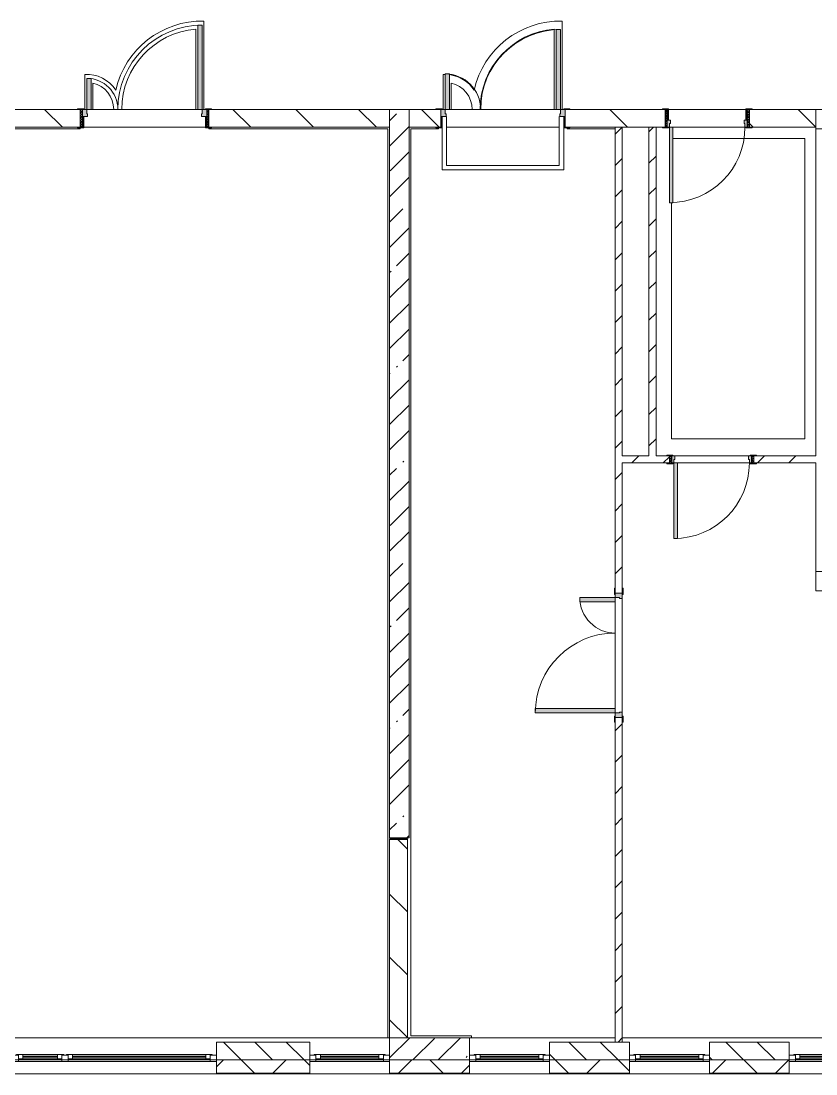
# Model space of a CAD drawing. Header units: millimetres. Extents: x 35355 to 234366, y -8553 to 29000.
# Drawn here: x 210336 to 219286, y -258 to 11595 of the extents above; entities that cross this region are included whole.
import ezdxf

# ---------------------------------------------------------------- set-up
doc = ezdxf.new("R2010")
doc.units = ezdxf.units.MM
for name, color, linetype, lineweight in [('A-DETL-1', 7, 'Continuous', 5), ('A-GLAZ-2', 7, 'Continuous', 5), ('A-WALL', 7, 'Continuous', 9), ('A-WALL-2', 7, 'Continuous', 5), ('I-WALL-3', 7, 'Continuous', 5), ('S-COLS-1', 7, 'Continuous', 5)]:
    doc.layers.add(name, color=color, linetype=linetype, lineweight=lineweight)
for name, color, linetype, lineweight, true_color in [('A-DOOR-3', 7, 'Continuous', 5, 0xaaaaaa), ('A-DOOR-4', 7, 'Continuous', 5, 0xe2e2e2), ('A-DOOR-FRAM-4', 7, 'Continuous', 5, 0xe2e2e2), ('A-DOOR-FRAM-5', 7, 'Continuous', 5, 0xaaaaaa), ('A-FLOR-2', 7, 'Continuous', 5, 0xaaaaaa)]:
    doc.layers.add(name, color=color, linetype=linetype, lineweight=lineweight, true_color=true_color)
pattern_1 = [(135, (107356.5, 0), (-353.5534, -353.5534), [])]
pattern_2 = [(45, (107356.5, 0), (-285.1231, 285.1231), []), (45, (107641.6, 0), (-285.1231, 285.1231), [504.031, -100.806, 16.764, -84.042])]
pattern_3 = [(45, (107356.5, 0), (-176.7767, 176.7767), [])]

# ---------------------------------------------------------------- blocks, each defined once
blk = doc.blocks.new('110_Дверь_СКБ_2Ст - Д-2а_л_ Из коридора на лестницу-32216062-3_6_2_птичка')
at = {"layer": 'A-DOOR-4'}
for points in [[(612.5, 100), (662.5, 100), (662.5, 1000), (612.5, 1000), (612.5, 722)], [(-587.5, 100), (-587.5, 500), (-637.5, 500), (-637.5, 100)], [(712.5, -100), (712.5, 20), (697.5, 20), (697.5, -100)]]:
    blk.add_hatch(color=256, dxfattribs=at).paths.add_polyline_path(points)
h = blk.add_hatch(color=256, dxfattribs=at)
h.paths.add_polyline_path([(676.4, 20), (712.5, 20), (712.5, 100), (662.5, 100), (662.5, 50), (652.5, 50), (652.5, 20)])
h.paths.add_polyline_path([(-687.5, 20), (-627.5, 20), (-627.5, 50), (-637.5, 50), (-637.5, 100), (-687.5, 100)])
at = {"layer": 'A-DOOR-FRAM-4'}
for points in [[(-672.5, 100), (-672.5, 108), (-742.5, 108), (-742.5, 100)], [(-672.5, -100), (-672.5, 20), (-687.5, 20), (-687.5, -100)], [(767.5, 100), (767.5, 108), (697.5, 108), (697.5, 100)], [(-672.5, -108), (-672.5, -100), (-742.5, -100), (-742.5, -108)], [(767.5, -108), (767.5, -100), (697.5, -100), (697.5, -108)]]:
    blk.add_hatch(color=256, dxfattribs=at).paths.add_polyline_path(points)
at = {"layer": 'A-DOOR-3'}
for p, q in [((662.5, 1000), (612.5, 1000)), ((612.5, 1000), (612.5, 100)), ((662.5, 100), (662.5, 1000)), ((-637.5, 500), (-637.5, 100)), ((-587.5, 500), (-637.5, 500)), ((-587.5, 100), (-587.5, 500)), ((-637.5, 100), (-587.5, 100)), ((612.5, 100), (662.5, 100))]:
    blk.add_line(p, q, dxfattribs=at)
for centre, radius, start, end in [((662.5, 100), 900, 90, 180), ((-637.5, 100), 400, 360, 90)]:
    blk.add_arc(centre, radius, start, end, dxfattribs=at)
at = {"layer": 'A-DOOR-FRAM-5'}
for p, q in [((-672.5, 108), (-742.5, 108)), ((-742.5, 108), (-742.5, 100)), ((-742.5, 100), (-672.5, 100)), ((-637.5, 100), (-687.5, 100)), ((-687.5, 100), (-687.5, 20)), ((-687.5, 20), (-627.5, 20)), ((-672.5, 20), (-687.5, 20)), ((-687.5, 20), (-687.5, -100)), ((-672.5, 100), (-672.5, 108)), ((-672.5, -100), (-672.5, 20)), ((-637.5, 50), (-637.5, 100)), ((-627.5, 50), (-637.5, 50)), ((-627.5, 20), (-627.5, 50)), ((662.5, 50), (652.5, 50)), ((652.5, 50), (652.5, 20)), ((652.5, 20), (712.5, 20)), ((662.5, 100), (662.5, 50)), ((712.5, 100), (662.5, 100)), ((767.5, 108), (697.5, 108)), ((697.5, 108), (697.5, 100)), ((697.5, 100), (767.5, 100)), ((712.5, 20), (697.5, 20)), ((697.5, 20), (697.5, -100)), ((712.5, 20), (712.5, 100)), ((712.5, -100), (712.5, 20)), ((767.5, 100), (767.5, 108)), ((-672.5, -100), (-742.5, -100)), ((-742.5, -100), (-742.5, -108)), ((-742.5, -108), (-672.5, -108)), ((-687.5, -100), (-672.5, -100)), ((-672.5, -108), (-672.5, -100)), ((697.5, -100), (712.5, -100)), ((767.5, -100), (697.5, -100)), ((697.5, -100), (697.5, -108)), ((697.5, -108), (767.5, -108)), ((767.5, -108), (767.5, -100))]:
    blk.add_line(p, q, dxfattribs=at)
blk = doc.blocks.new('120_Окно_СКБ_2Ст_Фрамуга сверху - 120_Окно_СКБ_2Ст_2300х2500_h_ ДОО-19727959-3_6_2_птичка')
at = {"layer": 'A-GLAZ-2'}
for p, q in [((-1150, -127), (-1150, -57)), ((-1150, -57), (-1080, -57)), ((1150, -57), (-1150, -57)), ((-1080, -57), (-1080, -127)), ((-1080, -57), (1080, -57)), ((520, -87), (-1080, -87)), ((-1080, -87), (-1080, -127)), ((-1030, -137), (-1030, -87)), ((-1030, -107), (470, -107)), ((470, -117), (-1030, -117)), ((470, -137), (470, -87)), ((520, -127), (520, -57)), ((520, -57), (590, -57)), ((520, -127), (520, -87)), ((590, -57), (590, -127)), ((1080, -87), (590, -87)), ((590, -87), (590, -127)), ((640, -137), (640, -87)), ((640, -107), (1030, -107)), ((1030, -117), (640, -117)), ((1030, -137), (1030, -87)), ((1080, -127), (1080, -57)), ((1080, -57), (1150, -57)), ((1080, -127), (1080, -87)), ((1150, -57), (1150, -127)), ((-1080, -127), (-1150, -127)), ((-1150, -127), (-1100, -127)), ((-1080, -127), (-1100, -127)), ((-1100, -127), (-1100, -137)), ((-1100, -137), (540, -137)), ((540, -137), (-1100, -137)), ((590, -127), (520, -127)), ((540, -127), (520, -127)), ((540, -127), (570, -127)), ((540, -127), (570, -127)), ((540, -137), (540, -127)), ((590, -127), (570, -127)), ((570, -127), (570, -137)), ((570, -137), (1100, -137)), ((1100, -137), (570, -137)), ((1150, -127), (1080, -127)), ((1100, -127), (1080, -127)), ((1100, -127), (1150, -127)), ((1100, -137), (1100, -127))]:
    blk.add_line(p, q, dxfattribs=at)
blk = doc.blocks.new('120_Окно_СКБ_1Ст - 120_Окно_СКБ_1Ст 900х2500_h_ с форточкой-22876038-3_6_2_птичка')
at = {"layer": 'A-GLAZ-2'}
for p, q in [((-450, -127), (-450, -57)), ((-450, -57), (-380, -57)), ((450, -57), (-450, -57)), ((-380, -57), (-380, -127)), ((380, -87), (-380, -87)), ((-380, -87), (-380, -127)), ((-330, -137), (-330, -87)), ((-330, -107), (330, -107)), ((330, -117), (-330, -117)), ((330, -137), (330, -87)), ((380, -127), (380, -57)), ((380, -57), (450, -57)), ((380, -127), (380, -87)), ((450, -57), (450, -127)), ((-380, -127), (-450, -127)), ((-450, -127), (-400, -127)), ((-380, -127), (-400, -127)), ((-400, -127), (-400, -137)), ((-400, -137), (400, -137)), ((400, -137), (-400, -137)), ((450, -127), (380, -127)), ((400, -127), (380, -127)), ((400, -127), (450, -127)), ((400, -137), (400, -127))]:
    blk.add_line(p, q, dxfattribs=at)
blk = doc.blocks.new('110_Дверь_СКБ_1Ст_Внутренняя1 - Д-8 950x2100h_охрана-V71-3_6_2_птичка')
at = {"layer": 'A-DOOR-3'}
h = blk.add_hatch(dxfattribs=at)
h.set_pattern_fill('FP_101', color=256, style=0, pattern_type=2)
h.set_pattern_definition([(135, (1826.41, 164.685), (-14.14214, -14.14214), []), (225, (1826.41, 164.685), (14.14214, -14.14214), [])])
h.paths.add_polyline_path([(487, 100), (462, 100), (462, -100), (487, -100), (487, -36)])
at = {"layer": 'A-DOOR-4'}
h = blk.add_hatch(color=256, dxfattribs=at)
h.paths.add_polyline_path([(437, 100), (437, 60), (427, 60), (427, 20), (462, 20), (462, 100)])
h.paths.add_polyline_path([(-413, 100), (-438, 100), (-438, 20), (-403, 20), (-403, 60), (-413, 60)])
at = {"layer": 'A-DOOR-FRAM-4'}
for points in [[(397, 950), (397, 100), (437, 100), (437, 950)], [(-493, 108), (-493, 100), (-423, 100), (-423, 108)], [(-423, 20), (-438, 20), (-438, -100), (-423, -100), (-423, -36)], [(517, 108), (447, 108), (447, 100), (517, 100)], [(462, 20), (447, 20), (447, -100), (462, -100), (462, -36)], [(-493, -100), (-493, -108), (-423, -108), (-423, -100)], [(447, -100), (447, -108), (517, -108), (517, -100)]]:
    blk.add_hatch(color=256, dxfattribs=at).paths.add_polyline_path(points)
at = {"layer": 'A-DOOR-FRAM-5'}
h = blk.add_hatch(dxfattribs=at)
h.set_pattern_fill('FP_102', color=256, style=0, pattern_type=2)
h.set_pattern_definition([(45, (-296.384, 164.685), (-14.1421, 14.1421), []), (135, (-296.384, 164.685), (-14.1421, -14.1421), [])])
h.paths.add_polyline_path([(-438, 100), (-463, 100), (-463, -100), (-438, -100), (-438, -36)])
at = {"layer": 'A-DOOR-3'}
for p, q in [((437, 950), (397, 950)), ((397, 950), (397, 100)), ((437, 100), (437, 950)), ((397, 100), (437, 100))]:
    blk.add_line(p, q, dxfattribs=at)
blk.add_arc((437, 100), 850, 90, 180, dxfattribs=at)
at = {"layer": 'A-DOOR-FRAM-5'}
for p, q in [((-423, 108), (-493, 108)), ((-493, 108), (-493, 100)), ((-493, 100), (-423, 100)), ((-438, 100), (-463, 100)), ((-463, 100), (-463, -100)), ((-413, 100), (-438, 100)), ((-438, 100), (-438, 20)), ((-438, -100), (-438, 100)), ((-423, 100), (-438, 100)), ((-438, 100), (-438, 99)), ((-438, 99), (-423, 99)), ((-438, 20), (-403, 20)), ((-423, 20), (-438, 20)), ((-438, 20), (-438, -100)), ((-423, 100), (-423, 108)), ((-423, 99), (-423, 100)), ((-423, -100), (-423, 20)), ((-413, 60), (-413, 100)), ((-403, 60), (-413, 60)), ((-403, 20), (-403, 60)), ((437, 60), (427, 60)), ((427, 60), (427, 20)), ((427, 20), (462, 20)), ((437, 100), (437, 60)), ((462, 100), (437, 100)), ((517, 108), (447, 108)), ((447, 108), (447, 100)), ((462, 100), (447, 100)), ((447, 100), (447, 99)), ((447, 100), (517, 100)), ((447, 99), (462, 99)), ((462, 20), (447, 20)), ((447, 20), (447, -100)), ((462, 20), (462, 100)), ((487, 100), (462, 100)), ((462, 100), (462, -100)), ((462, 99), (462, 100)), ((462, -100), (462, 20)), ((487, -100), (487, 100)), ((517, 100), (517, 108)), ((-423, -100), (-493, -100)), ((-493, -100), (-493, -108)), ((-493, -108), (-423, -108)), ((-463, -100), (-438, -100)), ((-438, -100), (-423, -100)), ((-423, -108), (-423, -100)), ((447, -100), (462, -100)), ((517, -100), (447, -100)), ((447, -100), (447, -108)), ((447, -108), (517, -108)), ((462, -100), (487, -100)), ((517, -108), (517, -100))]:
    blk.add_line(p, q, dxfattribs=at)
blk = doc.blocks.new('110_Дверь_СКБ_1Ст_Внутренняя1 - Д-8 950x2100h_охрана-V102-3_6_2_птичка')
at = {"layer": 'A-DOOR-3'}
h = blk.add_hatch(dxfattribs=at)
h.set_pattern_fill('FP_126', color=256, style=0, pattern_type=2)
h.set_pattern_definition([(135, (1826.41, 104.685), (-14.14214, -14.14214), []), (225, (1826.41, 104.685), (14.14214, -14.14214), [])])
h.paths.add_polyline_path([(487, 40), (462, 40), (462, -40), (487, -40)])
at = {"layer": 'A-DOOR-4'}
h = blk.add_hatch(color=256, dxfattribs=at)
h.paths.add_polyline_path([(437, 40), (437, 0), (427, 0), (427, -40), (462, -40), (462, 40)])
h.paths.add_polyline_path([(-413, 40), (-438, 40), (-438, -40), (-403, -40), (-403, 0), (-413, 0)])
at = {"layer": 'A-DOOR-FRAM-4'}
for points in [[(397, 890), (397, 40), (437, 40), (437, 890)], [(-493, 48), (-493, 40), (-423, 40), (-423, 48)], [(517, 48), (447, 48), (447, 40), (517, 40)], [(-423, -40), (-493, -40), (-493, -48), (-423, -48)], [(447, -40), (447, -48), (517, -48), (517, -40)]]:
    blk.add_hatch(color=256, dxfattribs=at).paths.add_polyline_path(points)
at = {"layer": 'A-DOOR-FRAM-5'}
h = blk.add_hatch(dxfattribs=at)
h.set_pattern_fill('FP_127', color=256, style=0, pattern_type=2)
h.set_pattern_definition([(45, (-296.384, 104.685), (-14.1421, 14.1421), []), (135, (-296.384, 104.685), (-14.1421, -14.1421), [])])
h.paths.add_polyline_path([(-438, 40), (-463, 40), (-463, -40), (-438, -40)])
at = {"layer": 'A-DOOR-3'}
for p, q in [((437, 890), (397, 890)), ((397, 890), (397, 40)), ((437, 40), (437, 890)), ((397, 40), (437, 40))]:
    blk.add_line(p, q, dxfattribs=at)
blk.add_arc((437, 40), 850, 90, 180, dxfattribs=at)
at = {"layer": 'A-DOOR-FRAM-5'}
for p, q in [((-423, 48), (-493, 48)), ((-493, 48), (-493, 40)), ((-493, 40), (-423, 40)), ((-438, 40), (-463, 40)), ((-463, 40), (-463, -40)), ((-413, 40), (-438, 40)), ((-438, 40), (-438, -40)), ((-438, -40), (-438, 40)), ((-423, 40), (-438, 40)), ((-438, 40), (-438, 39)), ((-438, 39), (-423, 39)), ((-423, 40), (-423, 48)), ((-423, 39), (-423, 40)), ((-413, 0), (-413, 40)), ((-403, 0), (-413, 0)), ((-403, -40), (-403, 0)), ((437, 0), (427, 0)), ((427, 0), (427, -40)), ((437, 40), (437, 0)), ((462, 40), (437, 40)), ((517, 48), (447, 48)), ((447, 48), (447, 40)), ((462, 40), (447, 40)), ((447, 40), (447, 39)), ((447, 40), (517, 40)), ((447, 39), (462, 39)), ((462, -40), (462, 40)), ((487, 40), (462, 40)), ((462, 40), (462, -40)), ((462, 39), (462, 40)), ((487, -40), (487, 40)), ((517, 40), (517, 48)), ((-423, -40), (-493, -40)), ((-493, -40), (-493, -48)), ((-493, -48), (-423, -48)), ((-463, -40), (-438, -40)), ((-423, -39), (-438, -39)), ((-438, -39), (-438, -40)), ((-438, -40), (-403, -40)), ((-438, -40), (-423, -40)), ((-423, -40), (-423, -39)), ((-423, -48), (-423, -40)), ((427, -40), (462, -40)), ((462, -39), (447, -39)), ((447, -39), (447, -40)), ((447, -40), (462, -40)), ((517, -40), (447, -40)), ((447, -40), (447, -48)), ((447, -48), (517, -48)), ((462, -40), (462, -39)), ((462, -40), (487, -40)), ((517, -48), (517, -40))]:
    blk.add_line(p, q, dxfattribs=at)
blk = doc.blocks.new('110_Дверь_СКБ_2Ст - Д-6_л__ ДОО_Дв_1450x2100h_Дверь из раздевальной в коридор-V103-3_6_2_птичка')
at = {"layer": 'A-DOOR-3'}
h = blk.add_hatch(dxfattribs=at)
h.set_pattern_fill('FP_128', color=256, style=0, pattern_type=2)
h.set_pattern_definition([(135, (1576.41, 164.685), (-14.14214, -14.14214), []), (225, (1576.41, 164.685), (14.14214, -14.14214), [])])
h.paths.add_polyline_path([(737.5, -100), (737.5, 100), (712.5, 100), (712.5, -100)])
at = {"layer": 'A-DOOR-4'}
for points in [[(662.5, 100), (662.5, 1050), (612.5, 1050), (612.5, 100)], [(-587.5, 100), (-587.5, 450), (-637.5, 450), (-637.5, 100)]]:
    blk.add_hatch(color=256, dxfattribs=at).paths.add_polyline_path(points)
h = blk.add_hatch(color=256, dxfattribs=at)
h.paths.add_polyline_path([(712.5, 20), (712.5, 100), (662.5, 100), (662.5, 50), (652.5, 50), (652.5, 20)])
h.paths.add_polyline_path([(-627.5, 20), (-627.5, 50), (-637.5, 50), (-637.5, 100), (-687.5, 100), (-687.5, 20)])
at = {"layer": 'A-DOOR-FRAM-4'}
for points in [[(-672.5, 100), (-672.5, 108), (-742.5, 108), (-742.5, 100)], [(-672.5, -100), (-672.5, 20), (-687.5, 20), (-687.5, -100)], [(767.5, 100), (767.5, 108), (697.5, 108), (697.5, 100)], [(712.5, -100), (712.5, 20), (697.5, 20), (697.5, -100)], [(-672.5, -108), (-672.5, -100), (-742.5, -100), (-742.5, -108)], [(767.5, -108), (767.5, -100), (697.5, -100), (697.5, -108)]]:
    blk.add_hatch(color=256, dxfattribs=at).paths.add_polyline_path(points)
at = {"layer": 'A-DOOR-FRAM-5'}
h = blk.add_hatch(dxfattribs=at)
h.set_pattern_fill('FP_129', color=256, style=0, pattern_type=2)
h.set_pattern_definition([(45, (-546.384, 164.685), (-14.1421, 14.1421), []), (135, (-546.384, 164.685), (-14.1421, -14.1421), [])])
h.paths.add_polyline_path([(-687.5, -100), (-687.5, 100), (-712.5, 100), (-712.5, -100)])
at = {"layer": 'A-DOOR-3'}
for p, q in [((662.5, 1050), (612.5, 1050)), ((612.5, 1050), (612.5, 100)), ((662.5, 100), (662.5, 1050)), ((-637.5, 450), (-637.5, 100)), ((-587.5, 450), (-637.5, 450)), ((-587.5, 100), (-587.5, 450)), ((-637.5, 100), (-587.5, 100)), ((612.5, 100), (662.5, 100))]:
    blk.add_line(p, q, dxfattribs=at)
for centre, radius, start, end in [((662.5, 100), 950, 90, 180), ((-637.5, 100), 350, 360, 90)]:
    blk.add_arc(centre, radius, start, end, dxfattribs=at)
at = {"layer": 'A-DOOR-FRAM-5'}
for p, q in [((-672.5, 108), (-742.5, 108)), ((-742.5, 108), (-742.5, 100)), ((-742.5, 100), (-672.5, 100)), ((-687.5, 100), (-712.5, 100)), ((-712.5, 100), (-712.5, -100)), ((-637.5, 100), (-687.5, 100)), ((-687.5, 100), (-687.5, 20)), ((-687.5, -100), (-687.5, 100)), ((-687.5, 20), (-627.5, 20)), ((-672.5, 20), (-687.5, 20)), ((-687.5, 20), (-687.5, -100)), ((-672.5, 100), (-672.5, 108)), ((-672.5, -100), (-672.5, 20)), ((-637.5, 50), (-637.5, 100)), ((-627.5, 50), (-637.5, 50)), ((-627.5, 20), (-627.5, 50)), ((662.5, 50), (652.5, 50)), ((652.5, 50), (652.5, 20)), ((652.5, 20), (712.5, 20)), ((662.5, 100), (662.5, 50)), ((712.5, 100), (662.5, 100)), ((767.5, 108), (697.5, 108)), ((697.5, 108), (697.5, 100)), ((697.5, 100), (767.5, 100)), ((712.5, 20), (697.5, 20)), ((697.5, 20), (697.5, -100)), ((712.5, 20), (712.5, 100)), ((737.5, 100), (712.5, 100)), ((712.5, 100), (712.5, -100)), ((712.5, -100), (712.5, 20)), ((737.5, -100), (737.5, 100)), ((767.5, 100), (767.5, 108)), ((-672.5, -100), (-742.5, -100)), ((-742.5, -100), (-742.5, -108)), ((-742.5, -108), (-672.5, -108)), ((-712.5, -100), (-687.5, -100)), ((-687.5, -100), (-672.5, -100)), ((-672.5, -108), (-672.5, -100)), ((697.5, -100), (712.5, -100)), ((767.5, -100), (697.5, -100)), ((697.5, -100), (697.5, -108)), ((697.5, -108), (767.5, -108)), ((712.5, -100), (737.5, -100)), ((767.5, -108), (767.5, -100))]:
    blk.add_line(p, q, dxfattribs=at)
blk = doc.blocks.new('110_Дверь_СКБ_2Ст - Д-5_п_ Из игровой в коридор-32351726-3_6_2_птичка')
at = {"layer": 'A-DOOR-4'}
h = blk.add_hatch(color=256, dxfattribs=at)
h.paths.add_polyline_path([(712, -40), (712, 40), (652, 40), (652, 10), (662, 10), (662, -40)])
h.paths.add_polyline_path([(-628, 40), (-688, 40), (-688, -40), (-638, -40), (-638, 10), (-628, 10)])
for points in [[(-588, -440), (-588, -40), (-638, -40), (-638, -440)], [(662, -940), (662, -40), (612, -40), (612, -940)]]:
    blk.add_hatch(color=256, dxfattribs=at).paths.add_polyline_path(points)
at = {"layer": 'A-DOOR-FRAM-4'}
for points in [[(-672, 48), (-742, 48), (-742, 40), (-672, 40)], [(767, 48), (698, 48), (698, 40), (767, 40)], [(-672, -40), (-742, -40), (-742, -48), (-672, -48)], [(767, -40), (698, -40), (698, -48), (767, -48)]]:
    blk.add_hatch(color=256, dxfattribs=at).paths.add_polyline_path(points)
at = {"layer": 'A-DOOR-3'}
for p, q in [((-638, -40), (-588, -40)), ((-638, -440), (-638, -40)), ((-588, -40), (-588, -440)), ((612, -40), (662, -40)), ((612, -940), (612, -40)), ((662, -40), (662, -940)), ((-588, -440), (-638, -440)), ((662, -940), (612, -940))]:
    blk.add_line(p, q, dxfattribs=at)
for centre, radius, start, end in [((-638, -40), 400, 270, 0), ((662, -40), 900, 180, 270)]:
    blk.add_arc(centre, radius, start, end, dxfattribs=at)
at = {"layer": 'A-DOOR-FRAM-5'}
for p, q in [((-742, 48), (-672, 48)), ((-742, 40), (-742, 48)), ((-672, 40), (-742, 40)), ((-688, 40), (-628, 40)), ((-688, -40), (-688, 40)), ((-688, 40), (-672, 40)), ((-688, 39), (-688, 40)), ((-672, 39), (-688, 39)), ((-672, 48), (-672, 40)), ((-672, 40), (-672, 39)), ((-638, 10), (-638, -40)), ((-628, 10), (-638, 10)), ((-628, 40), (-628, 10)), ((652, 40), (712, 40)), ((652, 10), (652, 40)), ((662, 10), (652, 10)), ((662, -40), (662, 10)), ((698, 40), (698, 48)), ((698, 48), (767, 48)), ((698, 39), (698, 40)), ((698, 40), (712, 40)), ((767, 40), (698, 40)), ((712, 39), (698, 39)), ((712, 40), (712, -40)), ((712, 40), (712, 39)), ((767, 48), (767, 40)), ((-742, -40), (-672, -40)), ((-742, -48), (-742, -40)), ((-672, -48), (-742, -48)), ((-638, -40), (-688, -40)), ((-672, -40), (-672, -48)), ((712, -40), (662, -40)), ((698, -48), (698, -40)), ((698, -40), (767, -40)), ((767, -48), (698, -48)), ((767, -40), (767, -48))]:
    blk.add_line(p, q, dxfattribs=at)

msp = doc.modelspace()

# ---------------------------------------------------------------- hatches: boundary and pattern name
at = {"layer": 'A-WALL-2'}
h = msp.add_hatch(dxfattribs=at)
h.set_pattern_fill('FP_97', color=256, style=0, pattern_type=2)
h.set_pattern_definition([(135, (107356.5, 0), (-176.7767, -176.7767), [])])
h.paths.add_polyline_path([(228786.5, -100), (228786.5, 100), (228486.5, 100), (228486.5, -100), (228543.8, -100)])
h.paths.add_polyline_path([(217186.5, -100), (217186.5, 100), (216286.5, 100), (216286.5, -100), (216425.4, -100)])
h.paths.add_polyline_path([(218086.5, -100), (218986.5, -100), (218986.5, 100), (218086.5, 100)])
h.paths.add_polyline_path([(226686.5, -100), (226686.5, 100), (226186.5, 100), (226186.5, -100), (226679.4, -100)])
h.paths.add_polyline_path([(221036.5, -100), (221036.5, 100), (220786.5, 100), (220786.5, -100)])
h.paths.add_polyline_path([(223336.5, -100), (224386.5, -100), (224386.5, 100), (223336.5, 100)])
h.paths.add_polyline_path([(205239.2, -100), (205486.5, -100), (205486.5, 100), (204436.5, 100), (204436.5, -100)])
h.paths.add_polyline_path([(208967.9, -100), (209086.5, -100), (209086.5, 100), (208186.5, 100), (208186.5, -100)])
h.paths.add_polyline_path([(209986.5, -100), (210236.5, -100), (210236.5, 100), (209986.5, 100)])
h.paths.add_polyline_path([(212536.5, -100), (213586.5, -100), (213586.5, 100), (212536.5, 100)])
h.paths.add_polyline_path([(200086.5, -100), (200086.5, 100), (199286.5, 100), (199286.5, -100), (199646.1, -100)])
h.paths.add_polyline_path([(202136.5, -100), (202136.5, 100), (201886.5, 100), (201886.5, -100)])
h = msp.add_hatch(dxfattribs=at)
h.set_pattern_fill('FP_99', color=256, style=0, pattern_type=2)
h.set_pattern_definition([(45, (107356.5, 0), (-353.5534, 353.5534), []), (135, (107356.5, 0), (-353.5534, -353.5534), [])])
h.paths.add_polyline_path([(231340.3, -250), (232436.5, -250), (232436.5, -100), (231086.5, -100), (231086.5, -250)])
h.paths.add_polyline_path([(228786.5, -250), (228786.5, -100), (227586.5, -100), (227586.5, -250), (228543.8, -250)])
h.paths.add_polyline_path([(217186.5, -250), (217186.5, -100), (216286.5, -100), (216286.5, -250), (216425.4, -250)])
h.paths.add_polyline_path([(218986.5, -250), (218986.5, -100), (218086.5, -100), (218086.5, -250), (218289.8, -250)])
h.paths.add_polyline_path([(219886.5, -250), (221036.5, -250), (221036.5, -100), (219886.5, -100)])
h.paths.add_polyline_path([(215386.5, -250), (215386.5, -100), (214486.5, -100), (214486.5, -250), (214561, -250)])
h.paths.add_polyline_path([(226686.5, -250), (226686.5, -100), (225286.5, -100), (225286.5, -250), (226679.4, -250)])
h.paths.add_polyline_path([(223336.5, -250), (224386.5, -250), (224386.5, -100), (223336.5, -100)])
h.paths.add_polyline_path([(212536.5, -250), (213586.5, -250), (213586.5, -100), (212536.5, -100)])
h.paths.add_polyline_path([(209900.1, -250), (210236.5, -250), (210236.5, -100), (208186.5, -100), (208186.5, -250), (209086.5, -250)])
h.paths.add_polyline_path([(207286.5, -250), (207286.5, -100), (206386.5, -100), (206386.5, -250), (207103.6, -250)])
h.paths.add_polyline_path([(205239.2, -250), (205486.5, -250), (205486.5, -100), (204436.5, -100), (204436.5, -250)])
h.paths.add_polyline_path([(201886.5, -250), (202136.5, -250), (202136.5, -100), (200986.5, -100), (200986.5, -250), (201510.5, -250)])
h.paths.add_polyline_path([(196566.5, -250), (198386.5, -250), (198386.5, -100), (196566.5, -100)])
h.paths.add_polyline_path([(199646.1, -250), (200086.5, -250), (200086.5, -100), (199286.5, -100), (199286.5, -250)])
at = {"layer": 'I-WALL-3'}
h = msp.add_hatch(dxfattribs=at)
h.set_pattern_fill('FP_98', color=256, style=0, pattern_type=2)
h.set_pattern_definition(pattern_1)
h.paths.add_polyline_path([(212696.7, 10400), (214486.5, 10400), (214486.5, 10600), (212451.5, 10600), (212451.5, 10400), (212481.5, 10400)])
h.paths.add_polyline_path([(208967.9, 10400), (211001.5, 10400), (211001.5, 10600), (208966.5, 10600), (208966.5, 10400)])
h.paths.add_polyline_path([(197341.5, 10400), (197341.5, 10600), (196966.5, 10600), (196966.5, 10400), (197286.5, 10400)])
h.paths.add_polyline_path([(199306.5, 10400), (199866.5, 10400), (199866.5, 10600), (198741.5, 10600), (198741.5, 10400), (198796.5, 10400)])
h.paths.add_polyline_path([(201510.5, 10400), (201566.5, 10400), (201566.5, 10600), (200816.5, 10600), (200816.5, 10400), (200846.5, 10400)])
h = msp.add_hatch(dxfattribs=at)
h.set_pattern_fill('FP_95', color=256, style=0, pattern_type=2)
h.set_pattern_definition(pattern_2)
h.paths.add_polyline_path([(214486.5, 2400), (214706.5, 2400), (214706.5, 10600), (214486.5, 10600), (214486.5, 6594.3)])
h = msp.add_hatch(dxfattribs=at)
h.set_pattern_fill('FP_98', color=256, style=0, pattern_type=2)
h.set_pattern_definition(pattern_1)
h.paths.add_polyline_path([(228566.5, 10400), (228566.5, 10600), (226686.5, 10600), (226686.5, 10400), (228543.8, 10400)])
h.paths.add_polyline_path([(216661.5, 10400), (217586.5, 10400), (217586.5, 10600), (216461.5, 10600), (216461.5, 10400), (216516.5, 10400)])
h.paths.add_polyline_path([(219222, 10400), (219286.5, 10400), (219286.5, 10600), (218536.5, 10600), (218536.5, 10400), (218566.5, 10400)])
h.paths.add_polyline_path([(215061.5, 10400), (215061.5, 10600), (214706.5, 10600), (214706.5, 10400), (215006.5, 10400)])
h = msp.add_hatch(dxfattribs=at)
h.set_pattern_fill('FP_100', color=256, style=0, pattern_type=2)
h.set_pattern_definition(pattern_3)
h.paths.add_polyline_path([(217106.5, 100), (217106.5, 3755), (217026.5, 3755), (217026.5, 100)])
h.paths.add_polyline_path([(217106.5, 5155), (217106.5, 10400), (217026.5, 10400), (217026.5, 5155), (217076.5, 5155)])
h = msp.add_hatch(dxfattribs=at)
h.set_pattern_fill('FP_100', color=256, style=0, pattern_type=2)
h.set_pattern_definition(pattern_3)
h.paths.add_polyline_path([(217486.5, 6700), (217486.5, 10400), (217406.5, 10400), (217406.5, 6700)])
h = msp.add_hatch(dxfattribs=at)
h.set_pattern_fill('FP_100', color=256, style=0, pattern_type=2)
h.set_pattern_definition(pattern_3)
h.paths.add_polyline_path([(218616.5, 6620), (219286.5, 6620), (219286.5, 6700), (218586.5, 6700), (218586.5, 6620)])
h.paths.add_polyline_path([(217106.5, 6620), (217636.5, 6620), (217636.5, 6700), (217106.5, 6700)])
h = msp.add_hatch(dxfattribs=at)
h.set_pattern_fill('FP_98', color=256, style=0, pattern_type=2)
h.set_pattern_definition(pattern_1)
h.paths.add_polyline_path([(214686.5, 150), (214686.5, 2380), (214486.5, 2380), (214486.5, 150), (214561, 150)])
at = {"layer": 'S-COLS-1'}
h = msp.add_hatch(dxfattribs=at)
h.set_pattern_fill('FP_95', color=256, style=0, pattern_type=2)
h.set_pattern_definition(pattern_2)
h.paths.add_polyline_path([(214486.5, -100), (215386.5, -100), (215386.5, 150), (214486.5, 150)])

# ---------------------------------------------------------------- linework, layer by layer
at = {"layer": 'A-DETL-1'}
for p, q in [((219160, 10273.7), (217676.5, 10273.7)), ((219160, 6893.7), (219160, 10273.7)), ((217660, 9550), (217660, 6893.7)), ((217660, 6893.7), (219160, 6893.7))]:
    msp.add_line(p, q, dxfattribs=at)
at = {"layer": 'A-FLOR-2'}
for p, q in [((212304.9, 11502.3), (212304.9, 10600)), ((212394.9, 10600), (212394.9, 11594.8)), ((216339.9, 11502.3), (216339.9, 10600)), ((216429.9, 10600), (216429.9, 11594.8)), ((211053.7, 10994.4), (211053.7, 10600)), ((215088.7, 10994.4), (215088.7, 10600)), ((211143.7, 10600), (211143.7, 10897.1)), ((215178.7, 10600), (215178.7, 10897.1)), ((211126.5, 10600), (211143.7, 10600)), ((211379.9, 10600), (211469.9, 10600)), ((211469.9, 10600), (212326.5, 10600)), ((215161.5, 10600), (215178.7, 10600)), ((215414.9, 10600), (215504.9, 10600)), ((215504.9, 10600), (216361.5, 10600)), ((215126.5, 9970), (215126.5, 10520)), ((216396.5, 10520), (216396.5, 9970)), ((211001.5, 10380), (208987.5, 10380)), ((211001.5, 10392), (211001.5, 10380)), ((212451.5, 10380), (212451.5, 10392)), ((214466.5, 10380), (212451.5, 10380)), ((214466.5, 150), (214466.5, 10380)), ((215036.5, 10380), (214726.5, 10380)), ((214726.5, 10380), (214726.5, 170)), ((215036.5, 10392), (215036.5, 10380)), ((215076.5, 10392), (215076.5, 9920)), ((216446.5, 9920), (216446.5, 10392)), ((216486.5, 10380), (216486.5, 10392)), ((217026.5, 10380), (216486.5, 10380)), ((216396.5, 9970), (215126.5, 9970)), ((215076.5, 9920), (216446.5, 9920)), ((214726.5, 170), (215406.5, 170)), ((215406.5, 170), (215406.5, 150))]:
    msp.add_line(p, q, dxfattribs=at)
for centre, radius, start, end in [((212374.9, 10600), 995, 88.8489, 167.32946), ((212374.9, 10600), 905, 94.43687, 180), ((216409.9, 10600), 995, 88.8489, 167.32946), ((216409.9, 10600), 905, 94.43687, 180), ((211074.9, 10600), 395, 33.54048, 93.07201), ((215109.9, 10600), 395, 89.76418, 93.07201), ((215109.9, 10600), 395, 33.54048, 82.48481), ((211074.9, 10600), 305, 0, 76.9573), ((215109.9, 10600), 305, 0, 76.9573)]:
    msp.add_arc(centre, radius, start, end, dxfattribs=at)
at = {"layer": 'A-WALL'}
for p, q in [((214486.5, 10400), (214486.5, 10600)), ((214706.5, 10600), (214706.5, 10400)), ((219286.5, 10400), (219286.5, 10600)), ((217106.5, 10400), (217026.5, 10400)), ((217486.5, 10400), (217406.5, 10400)), ((219366.5, 10380), (219286.5, 10380)), ((219286.5, 5400), (219366.5, 5400)), ((217026.5, 100), (217106.5, 100)), ((212536.5, -100), (213586.5, -100)), ((213586.5, -100), (212536.5, -100)), ((216286.5, -100), (217186.5, -100)), ((217186.5, -100), (216286.5, -100)), ((218086.5, -100), (218986.5, -100)), ((218986.5, -100), (218086.5, -100)), ((212536.5, -250), (213586.5, -250)), ((212536.5, -253), (213586.5, -253)), ((214486.5, -250), (215386.5, -250)), ((214486.5, -253), (215386.5, -253)), ((216286.5, -250), (217186.5, -250)), ((216286.5, -253), (217186.5, -253)), ((218086.5, -250), (218986.5, -250)), ((218086.5, -253), (218986.5, -253))]:
    msp.add_line(p, q, dxfattribs=at)
at = {"layer": 'A-WALL-2'}
for p, q in [((213586.5, 100), (212536.5, 100)), ((212536.5, 100), (212536.5, -258)), ((213586.5, -258), (213586.5, 100)), ((217026.5, 100), (216286.5, 100)), ((216286.5, 100), (216286.5, -258)), ((217186.5, 100), (217106.5, 100)), ((217186.5, -258), (217186.5, 100)), ((218986.5, 100), (218086.5, 100)), ((218086.5, 100), (218086.5, -258)), ((218986.5, -258), (218986.5, 100)), ((210236.5, -100), (212536.5, -100)), ((214486.5, -100), (214486.5, -258)), ((214486.5, -100), (215386.5, -100)), ((215386.5, -258), (215386.5, -100)), ((217186.5, -100), (218086.5, -100)), ((217186.5, -258), (204436.5, -258)), ((217186.5, -258), (232594.5, -258))]:
    msp.add_line(p, q, dxfattribs=at)
at = {"layer": 'I-WALL-3'}
for p, q in [((210971.5, 10600), (206056.5, 10600)), ((211143.7, 10600), (211379.9, 10600)), ((215006.5, 10600), (212481.5, 10600)), ((215178.7, 10600), (215414.9, 10600)), ((217556.5, 10600), (216516.5, 10600)), ((217626.5, 10600), (218496.5, 10600)), ((228566.5, 10600), (218566.5, 10600)), ((208966.5, 10400), (210971.5, 10400)), ((212411.5, 10400), (211041.5, 10400)), ((212481.5, 10400), (214486.5, 10400)), ((214486.5, 10400), (214486.5, 2400)), ((214706.5, 10400), (215006.5, 10400)), ((214706.5, 2400), (214706.5, 10400)), ((216396.5, 10400), (215126.5, 10400)), ((216516.5, 10400), (217026.5, 10400)), ((217026.5, 10400), (217026.5, 5210)), ((217106.5, 10400), (217406.5, 10400)), ((217106.5, 6700), (217106.5, 10400)), ((217406.5, 10400), (217406.5, 6700)), ((217486.5, 10400), (217556.5, 10400)), ((217486.5, 6700), (217486.5, 10400)), ((218486.5, 10400), (217676.5, 10400)), ((218566.5, 10400), (219286.5, 10400)), ((219286.5, 10400), (219286.5, 6700)), ((217406.5, 6700), (217106.5, 6700)), ((217606.5, 6700), (217486.5, 6700)), ((217696.5, 6700), (218526.5, 6700)), ((219286.5, 6700), (218616.5, 6700)), ((217106.5, 6620), (217606.5, 6620)), ((217106.5, 5210), (217106.5, 6620)), ((218536.5, 6620), (217726.5, 6620)), ((218616.5, 6620), (219286.5, 6620)), ((219286.5, 6620), (219286.5, 5180)), ((219286.5, 5180), (224706.5, 5180)), ((217026.5, 3855), (217026.5, 5055)), ((217106.5, 5095), (217106.5, 3815)), ((217026.5, 3700), (217026.5, 100)), ((217106.5, 100), (217106.5, 3700)), ((214486.5, 2400), (214706.5, 2400)), ((214486.5, 2390), (214486.5, 150)), ((214486.5, 2390), (214686.5, 2390)), ((214686.5, 2380), (214486.5, 2380)), ((214686.5, 150), (214686.5, 2390)), ((209986.5, 150), (214486.5, 150)), ((214486.5, 150), (214686.5, 150)), ((215386.5, 150), (217026.5, 150)), ((217106.5, 150), (219886.5, 150)), ((214486.5, -100), (213586.5, -100)), ((216286.5, -100), (215386.5, -100)), ((219886.5, -100), (218986.5, -100))]:
    msp.add_line(p, q, dxfattribs=at)
at = {"layer": 'S-COLS-1'}
for p, q in [((215386.5, 150), (214486.5, 150)), ((214486.5, 150), (214486.5, -100)), ((215386.5, -100), (215386.5, 150)), ((214486.5, -100), (215386.5, -100))]:
    msp.add_line(p, q, dxfattribs=at)

# ---------------------------------------------------------------- block references
at = {"layer": 'A-DOOR-3'}
for name, p in [('110_Дверь_СКБ_2Ст - Д-6_л__ ДОО_Дв_1450x2100h_Дверь из раздевальной в коридор-V103-3_6_2_птичка', (211714, 10500)), ('110_Дверь_СКБ_2Ст - Д-2а_л_ Из коридора на лестницу-32216062-3_6_2_птичка', (215749, 10500))]:
    msp.add_blockref(name, p, dxfattribs=at)
for name, p, rotation in [('110_Дверь_СКБ_1Ст_Внутренняя1 - Д-8 950x2100h_охрана-V71-3_6_2_птичка', (218074, 10500), 180), ('110_Дверь_СКБ_1Ст_Внутренняя1 - Д-8 950x2100h_охрана-V102-3_6_2_птичка', (218124, 6660), 180), ('110_Дверь_СКБ_2Ст - Д-5_п_ Из игровой в коридор-32351726-3_6_2_птичка', (217066.5, 4467.5), 269.9999999999999)]:
    msp.add_blockref(name, p, dxfattribs=dict(at, rotation=rotation))
at = {"layer": 'A-GLAZ-2', "rotation": 180}
for name, p in [('120_Окно_СКБ_2Ст_Фрамуга сверху - 120_Окно_СКБ_2Ст_2300х2500_h_ ДОО-19727959-3_6_2_птичка', (211386.5, -175)), ('120_Окно_СКБ_1Ст - 120_Окно_СКБ_1Ст 900х2500_h_ с форточкой-22876038-3_6_2_птичка', (214036.5, -175)), ('120_Окно_СКБ_1Ст - 120_Окно_СКБ_1Ст 900х2500_h_ с форточкой-22876038-3_6_2_птичка', (215836.5, -175)), ('120_Окно_СКБ_1Ст - 120_Окно_СКБ_1Ст 900х2500_h_ с форточкой-22876038-3_6_2_птичка', (217636.5, -175)), ('120_Окно_СКБ_1Ст - 120_Окно_СКБ_1Ст 900х2500_h_ с форточкой-22876038-3_6_2_птичка', (219436.5, -175))]:
    msp.add_blockref(name, p, dxfattribs=at)

doc.saveas('drawing.dxf')
